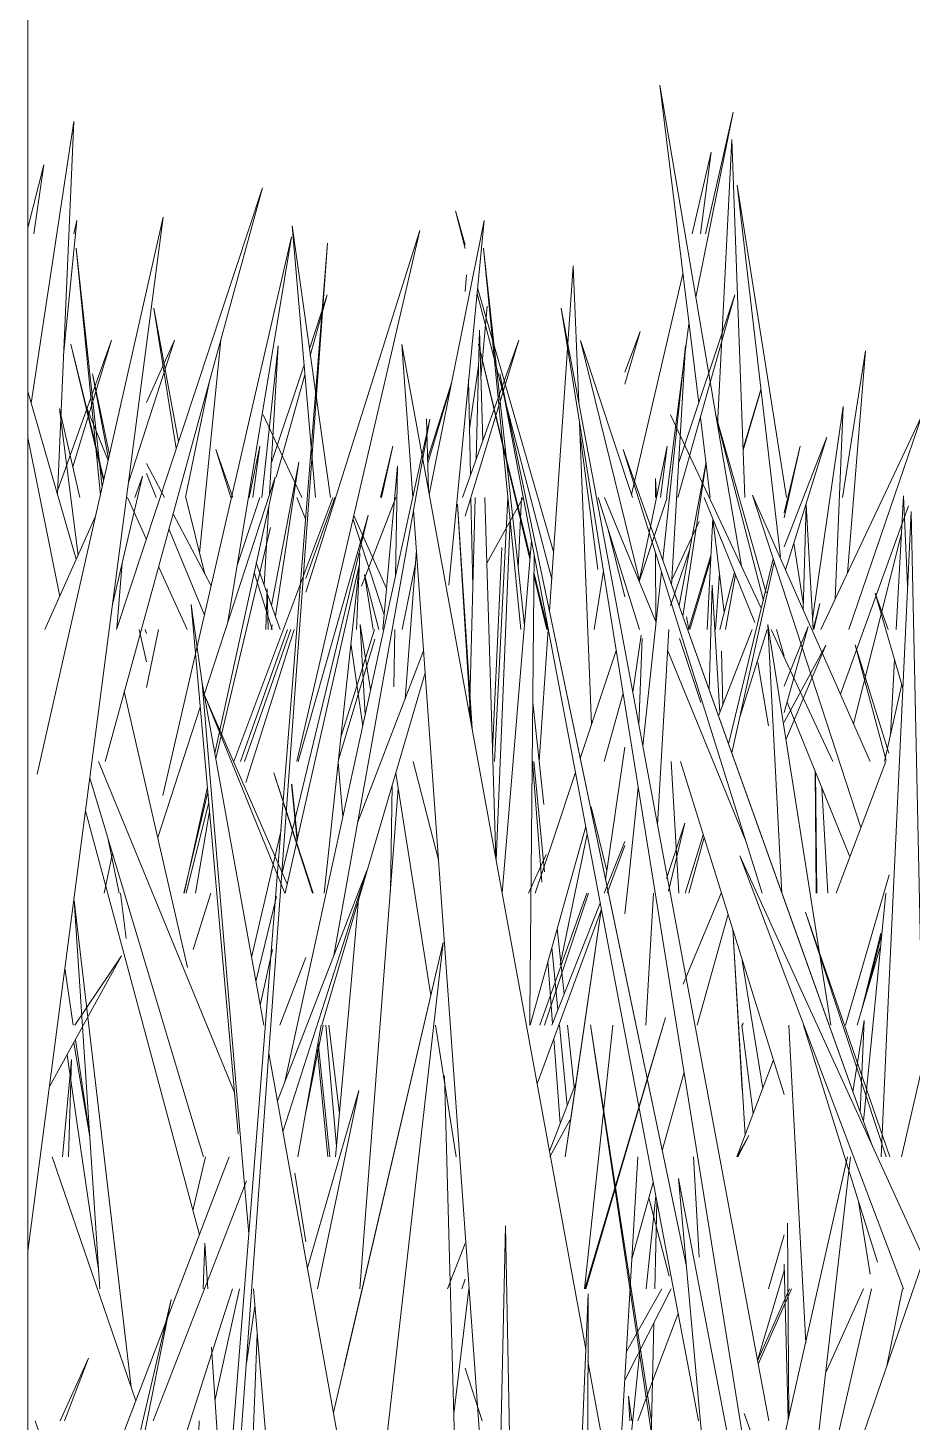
# Model space of a CAD drawing. Header units: millimetres. Extents: x -9575 to 27274, y -4387 to 11354.
# Drawn here: x -6653.47 to -6634.95, y 3088.59 to 3117.76 of the extents above; entities that cross this region are included whole.
import ezdxf

# ---------------------------------------------------------------- set-up
doc = ezdxf.new("R2010")
doc.units = ezdxf.units.MM
doc.layers.add('A-FLOR-HRAL', color=11, linetype='Continuous', lineweight=9)
doc.layers.add('G-IMPT', color=8, linetype='Continuous', lineweight=9)

# ---------------------------------------------------------------- blocks, each defined once
blk = doc.blocks.new('Railing - 2_ x 1_2_-V4-North')
at = {"layer": 'A-FLOR-HRAL'}
blk.add_line((-7466.268, 3048), (-7466.268, 3933.825), dxfattribs=at)
blk = doc.blocks.new('Railing - Railing-380087-North')
blk.add_blockref('Railing - 2_ x 1_2_-V4-North', (812.8, 0))
blk = doc.blocks.new('Grass Array - 25_dwg-V14-North')
at = {"layer": 'G-IMPT'}
for p, q in [((-6639.423, 3109.909), (-6640.236, 3116.557)), ((-6638.529, 3106.499), (-6640.236, 3116.557)), ((-6653.397, 3109.907), (-6652.507, 3115.803)), ((-6652.846, 3107.999), (-6652.507, 3115.803)), ((-6638.729, 3115.423), (-6639.03, 3109.453)), ((-6639.03, 3109.453), (-6638.729, 3115.423)), ((-6638.729, 3115.423), (-6638.456, 3107.931)), ((-6639.163, 3115.158), (-6639.56, 3113.449)), ((-6639.163, 3115.158), (-6639.384, 3113.449)), ((-6638.62, 3114.471), (-6637.713, 3106.692)), ((-6638.62, 3114.471), (-6637.581, 3107.931)), ((-6644.516, 3113.932), (-6644.31, 3113.143)), ((-6644.516, 3113.932), (-6644.31, 3113.216)), ((-6647.134, 3107.931), (-6647.936, 3113.614)), ((-6647.446, 3107.931), (-6647.936, 3113.614)), ((-6642.049, 3112.779), (-6642.546, 3105.552)), ((-6642.049, 3112.779), (-6641.934, 3109.918)), ((-6644.281, 3112.592), (-6644.31, 3112.241)), ((-6639.754, 3112.614), (-6640.827, 3107.997)), ((-6644.064, 3112.204), (-6642.5, 3106.223)), ((-6644.053, 3112.323), (-6642.461, 3106.797)), ((-6643.982, 3110.445), (-6643.854, 3111.934)), ((-6639.626, 3111.57), (-6640.096, 3107.931)), ((-6644.084, 3108.726), (-6644.013, 3111.437)), ((-6643.941, 3109.124), (-6644.013, 3111.437)), ((-6649.874, 3106.77), (-6649.43, 3111.223)), ((-6640.664, 3106.195), (-6641.898, 3111.221)), ((-6640.805, 3107.931), (-6641.898, 3111.221)), ((-6644.219, 3109.38), (-6644.032, 3110.685)), ((-6644.239, 3110.402), (-6644.2, 3108.404)), ((-6650.165, 3107.942), (-6649.666, 3110.365)), ((-6645.098, 3108.733), (-6644.591, 3110.356)), ((-6645.095, 3108.651), (-6644.609, 3110.265)), ((-6651.787, 3108.707), (-6652.253, 3109.856)), ((-6637.04, 3105.39), (-6636.4, 3109.839)), ((-6636.563, 3105.807), (-6636.4, 3109.839)), ((-6639.182, 3107.931), (-6639.387, 3109.61)), ((-6639.068, 3109.678), (-6638.007, 3105.936)), ((-6639.053, 3109.588), (-6638.069, 3105.776)), ((-6636.863, 3105.172), (-6634.742, 3109.662)), ((-6636.282, 3105.172), (-6634.742, 3109.662)), ((-6641.917, 3109.497), (-6641.665, 3103.192)), ((-6641.909, 3109.285), (-6641.534, 3106.428)), ((-6650.986, 3107.052), (-6651.383, 3107.931)), ((-6649.765, 3106.332), (-6650.162, 3107.931)), ((-6644.224, 3103.415), (-6644.105, 3107.931)), ((-6644.19, 3107.931), (-6644.154, 3106.067)), ((-6643.669, 3100.385), (-6643.903, 3107.931)), ((-6643.861, 3106.56), (-6643.095, 3107.931)), ((-6643.7, 3102.413), (-6643.42, 3107.931)), ((-6637.174, 3107.781), (-6637.236, 3105.588)), ((-6637.174, 3107.781), (-6637.028, 3105.172)), ((-6639.129, 3107.492), (-6639.245, 3105.172)), ((-6639.245, 3105.172), (-6639.129, 3107.492)), ((-6638.889, 3105.536), (-6639.128, 3107.49)), ((-6641.334, 3107.319), (-6640.969, 3105.855)), ((-6640.969, 3105.855), (-6641.334, 3107.319)), ((-6639.984, 3106.209), (-6639.413, 3107.434)), ((-6637.43, 3106.976), (-6637.232, 3105.73)), ((-6646.587, 3105.172), (-6646.515, 3106.767)), ((-6640.015, 3105.67), (-6639.611, 3106.854)), ((-6650.136, 3105.172), (-6650.731, 3106.488)), ((-6641.418, 3106.398), (-6641.612, 3105.172)), ((-6638.988, 3106.344), (-6639.069, 3105.172)), ((-6648.486, 3105.172), (-6648.456, 3106.022)), ((-6648.439, 3105.172), (-6648.456, 3106.022)), ((-6639.628, 3105.172), (-6639.677, 3105.434)), ((-6639.626, 3105.172), (-6639.677, 3105.434)), ((-6637.023, 3105.172), (-6636.887, 3105.712)), ((-6637.009, 3105.172), (-6636.887, 3105.712)), ((-6651.14, 3105.172), (-6650.986, 3104.493)), ((-6651.01, 3105.172), (-6650.986, 3105.088)), ((-6650.986, 3105.088), (-6651.01, 3105.172)), ((-6650.986, 3103.958), (-6650.735, 3105.172)), ((-6646.913, 3102.917), (-6646.209, 3105.172)), ((-6642.572, 3105.172), (-6642.762, 3102.413)), ((-6637.79, 3105.172), (-6637.631, 3104.612)), ((-6637.014, 3105.172), (-6637.015, 3105.256)), ((-6637.014, 3105.172), (-6637.015, 3105.256)), ((-6646.963, 3102.448), (-6646.205, 3104.967)), ((-6646.458, 3103.147), (-6646.704, 3104.886)), ((-6639.379, 3103.642), (-6639.824, 3104.98)), ((-6638.945, 3104.715), (-6638.92, 3103.588)), ((-6638.92, 3103.588), (-6638.945, 3104.715)), ((-6638.185, 3104.478), (-6637.962, 3103.159)), ((-6646.871, 3101.262), (-6646.969, 3102.395)), ((-6636.963, 3099.654), (-6636.987, 3102.214)), ((-6636.949, 3099.654), (-6636.979, 3102.194)), ((-6636.844, 3101.862), (-6636.721, 3099.654)), ((-6651.699, 3100.495), (-6651.872, 3099.654)), ((-6636.014, 3097.199), (-6635.609, 3098.819)), ((-6635.886, 3097.63), (-6635.594, 3098.783)), ((-6638.083, 3095.566), (-6638.514, 3098.246)), ((-6638.283, 3095.035), (-6638.52, 3096.895)), ((-6638.494, 3096.94), (-6638.513, 3096.895)), ((-6638.513, 3096.895), (-6638.494, 3096.94)), ((-6638.494, 3096.94), (-6638.508, 3096.895))]:
    blk.add_line(p, q, dxfattribs=at)
blk = doc.blocks.new('Grass Array - Grass Array-440235-North')
blk.add_blockref('Grass Array - 25_dwg-V14-North', (0, 0))
blk = doc.blocks.new('Grass Array - 25_dwg-V28-North')
at = {"layer": 'G-IMPT'}
for p in [(-6643.524, 3109.05), (-6643.519, 3108.992)]:
    blk.add_line(p, (-6644.034, 3111.141), dxfattribs=at)
blk = doc.blocks.new('Grass Array - 25_dwg-V32-North')
at = {"layer": 'G-IMPT'}
for p, q in [((-6643.524, 3109.05), (-6644.034, 3111.141)), ((-6643.519, 3108.992), (-6644.034, 3111.141)), ((-6642.956, 3106.648), (-6643.264, 3107.931)), ((-6642.952, 3106.702), (-6643.251, 3107.931)), ((-6642.578, 3105.172), (-6642.871, 3106.373)), ((-6642.602, 3105.172), (-6642.872, 3106.298))]:
    blk.add_line(p, q, dxfattribs=at)
blk = doc.blocks.new('Grass Array - 25_dwg-V36-North')
at = {"layer": 'G-IMPT'}
for p, q in [((-6643.524, 3109.05), (-6644.034, 3111.141)), ((-6643.519, 3108.992), (-6644.034, 3111.141)), ((-6642.956, 3106.648), (-6643.264, 3107.931)), ((-6642.952, 3106.702), (-6643.251, 3107.931)), ((-6644.193, 3103.249), (-6644.432, 3107.144)), ((-6644.166, 3103.097), (-6644.43, 3107.15)), ((-6642.578, 3105.172), (-6642.871, 3106.373)), ((-6642.602, 3105.172), (-6642.872, 3106.298))]:
    blk.add_line(p, q, dxfattribs=at)
blk = doc.blocks.new('Grass Array - Grass Array-440908-North')
for name in ['Grass Array - 25_dwg-V32-North', 'Grass Array - 25_dwg-V36-North', 'Grass Array - 25_dwg-V36-North', 'Grass Array - 25_dwg-V28-North']:
    blk.add_blockref(name, (0, 0))
blk = doc.blocks.new('Grass Array - 25_dwg-V38-North')
at = {"layer": 'G-IMPT'}
for p, q in [((-6652.054, 3109.05), (-6652.565, 3111.141)), ((-6652.049, 3108.992), (-6652.565, 3111.141)), ((-6638.493, 3108.958), (-6638.121, 3110.193)), ((-6638.492, 3108.922), (-6638.119, 3110.179)), ((-6639.634, 3105.172), (-6639.167, 3106.721)), ((-6639.605, 3105.172), (-6639.172, 3106.63))]:
    blk.add_line(p, q, dxfattribs=at)
blk = doc.blocks.new('Grass Array - 25_dwg-V42-North')
at = {"layer": 'G-IMPT'}
for p, q in [((-6639.483, 3112.124), (-6638.699, 3115.995)), ((-6639.282, 3113.449), (-6638.699, 3115.995)), ((-6652.72, 3110.909), (-6652.446, 3113.73)), ((-6652.503, 3113.449), (-6652.446, 3113.73)), ((-6651.95, 3107.984), (-6652.455, 3113.152)), ((-6651.914, 3108.147), (-6652.455, 3113.152)), ((-6647.574, 3111.047), (-6647.198, 3112.173)), ((-6647.554, 3110.905), (-6647.198, 3112.173)), ((-6650.361, 3108.956), (-6650.834, 3111.895)), ((-6650.312, 3109.103), (-6650.834, 3111.895)), ((-6640.969, 3110.304), (-6640.649, 3111.403)), ((-6640.969, 3110.552), (-6640.649, 3111.403)), ((-6652.842, 3108.091), (-6651.715, 3111.228)), ((-6651.875, 3108.316), (-6652.565, 3111.141)), ((-6651.881, 3108.292), (-6652.565, 3111.141)), ((-6652.526, 3108.572), (-6651.715, 3111.228)), ((-6648.566, 3107.931), (-6648.226, 3111.105)), ((-6648.408, 3108.006), (-6648.226, 3111.105)), ((-6635.929, 3111.005), (-6636.409, 3107.931)), ((-6635.929, 3111.005), (-6636.308, 3106.348)), ((-6648.369, 3108.663), (-6647.686, 3110.711)), ((-6652.115, 3110.519), (-6651.778, 3108.745)), ((-6652.115, 3110.519), (-6651.76, 3108.824)), ((-6651.76, 3108.824), (-6652.115, 3110.519)), ((-6648.267, 3108.361), (-6647.668, 3110.499)), ((-6638.493, 3108.958), (-6638.121, 3110.193)), ((-6638.492, 3108.922), (-6638.119, 3110.179)), ((-6647.729, 3107.931), (-6648.541, 3109.666)), ((-6649.534, 3108.94), (-6649.218, 3107.931)), ((-6649.534, 3108.94), (-6649.173, 3107.931)), ((-6649.173, 3107.931), (-6649.534, 3108.94)), ((-6648.836, 3107.931), (-6648.614, 3109.008)), ((-6648.755, 3107.931), (-6648.614, 3109.008)), ((-6646.085, 3107.931), (-6645.826, 3109.007)), ((-6646.067, 3107.931), (-6645.826, 3109.007)), ((-6648.364, 3105.672), (-6647.797, 3108.673)), ((-6648.284, 3105.447), (-6647.797, 3108.673)), ((-6649.081, 3106.531), (-6648.614, 3107.931)), ((-6648.52, 3106.106), (-6648.422, 3107.768)), ((-6647.648, 3107.464), (-6647.837, 3107.931)), ((-6646.48, 3106.081), (-6645.761, 3107.931)), ((-6643.136, 3107.931), (-6643.202, 3106.465)), ((-6643.202, 3106.465), (-6643.136, 3107.931)), ((-6635.288, 3105.172), (-6635.133, 3107.971)), ((-6635.049, 3106.093), (-6635.133, 3107.971)), ((-6646.01, 3105.479), (-6646.66, 3107.472)), ((-6645.961, 3106.028), (-6646.64, 3107.56)), ((-6636.45, 3103.816), (-6635.03, 3107.759)), ((-6636.178, 3103.201), (-6635.176, 3107.179)), ((-6643.739, 3102.648), (-6643.542, 3106.889)), ((-6639.634, 3105.172), (-6639.167, 3106.721)), ((-6639.605, 3105.172), (-6639.172, 3106.63)), ((-6651.606, 3105.194), (-6651.493, 3106.563)), ((-6648.728, 3106.367), (-6648.354, 3105.172)), ((-6648.685, 3106.567), (-6648.185, 3105.172)), ((-6648.185, 3105.172), (-6648.685, 3106.567)), ((-6646.407, 3103.379), (-6646.508, 3105.278)), ((-6646.292, 3103.906), (-6646.508, 3105.278)), ((-6635.41, 3102.963), (-6635.323, 3104.543)), ((-6635.533, 3102.413), (-6635.172, 3104.026))]:
    blk.add_line(p, q, dxfattribs=at)
blk = doc.blocks.new('Grass Array - Grass Array-V47-North')
for name in ['Grass Array - 25_dwg-V42-North', 'Grass Array - 25_dwg-V38-North', 'Grass Array - 25_dwg-V38-North', 'Grass Array - 25_dwg-V38-North']:
    blk.add_blockref(name, (0, 0))
blk = doc.blocks.new('Grass Array - 25_dwg-V49-North')
at = {"layer": 'G-IMPT'}
for p, q in [((-6635.175, 3094.136), (-6630.169, 3115.995)), ((-6653.468, 3113.572), (-6653.134, 3114.893)), ((-6653.343, 3113.449), (-6653.134, 3114.893)), ((-6651.811, 3102.558), (-6648.555, 3114.409)), ((-6651.614, 3105.172), (-6648.555, 3114.409)), ((-6653.468, 3092.165), (-6650.636, 3113.795)), ((-6653.271, 3102.145), (-6650.636, 3113.795)), ((-6645.063, 3107.995), (-6643.916, 3113.73)), ((-6644.656, 3106.096), (-6643.916, 3113.73)), ((-6650.643, 3101.7), (-6647.947, 3113.389)), ((-6649.279, 3105.332), (-6647.947, 3113.389)), ((-6645.259, 3113.519), (-6647.833, 3102.413)), ((-6645.259, 3113.519), (-6647.648, 3105.955)), ((-6651.919, 3048), (-6647.197, 3113.255)), ((-6648.111, 3101.758), (-6647.197, 3113.255)), ((-6643.146, 3105.172), (-6643.925, 3113.152)), ((-6643.071, 3105.257), (-6643.925, 3113.152)), ((-6639.858, 3107.931), (-6638.668, 3112.173)), ((-6639.839, 3108.663), (-6638.668, 3112.173)), ((-6638.204, 3086.445), (-6642.304, 3111.895)), ((-6640.194, 3100.606), (-6642.304, 3111.895)), ((-6651.362, 3108.248), (-6650.4, 3111.226)), ((-6650.986, 3109.919), (-6650.4, 3111.226)), ((-6645.41, 3107.931), (-6645.639, 3111.137)), ((-6643.598, 3099.996), (-6645.639, 3111.137)), ((-6644.37, 3107.931), (-6643.185, 3111.228)), ((-6644.31, 3107.545), (-6643.185, 3111.228)), ((-6642.952, 3106.702), (-6644.034, 3111.141)), ((-6642.956, 3106.648), (-6644.034, 3111.141)), ((-6640.176, 3106.626), (-6639.696, 3111.105)), ((-6639.99, 3106.106), (-6639.696, 3111.105)), ((-6643.585, 3110.519), (-6639.43, 3088.618)), ((-6643.585, 3110.519), (-6641.271, 3099.45)), ((-6639.681, 3091.842), (-6643.585, 3110.519)), ((-6652.454, 3106.64), (-6653.468, 3110.152)), ((-6652.418, 3106.72), (-6652.805, 3109.789)), ((-6652.379, 3107.931), (-6652.805, 3109.789)), ((-6647.447, 3098.636), (-6645.049, 3109.575)), ((-6647.063, 3098.352), (-6645.049, 3109.575)), ((-6645.08, 3108.087), (-6645.121, 3109.577)), ((-6638.124, 3105.635), (-6640.011, 3109.666)), ((-6652.802, 3105.862), (-6653.468, 3109.188)), ((-6641.004, 3108.94), (-6638.095, 3099.654)), ((-6641.004, 3108.94), (-6637.154, 3098.184)), ((-6635.791, 3094.376), (-6641.004, 3108.94)), ((-6640.666, 3106.186), (-6640.083, 3109.008)), ((-6640.225, 3107.931), (-6640.083, 3109.008)), ((-6637.631, 3106.902), (-6636.739, 3109.198)), ((-6637.631, 3107.508), (-6637.296, 3109.007)), ((-6637.631, 3107.614), (-6637.296, 3109.007)), ((-6637.604, 3106.418), (-6636.739, 3109.198)), ((-6650.608, 3107.931), (-6650.986, 3108.646)), ((-6639.834, 3105.672), (-6639.267, 3108.673)), ((-6639.754, 3105.447), (-6639.267, 3108.673)), ((-6651.696, 3105.698), (-6651.067, 3108.378)), ((-6651.225, 3107.931), (-6651.067, 3108.378)), ((-6650.78, 3107.931), (-6650.986, 3108.432)), ((-6649.782, 3103.787), (-6648.292, 3108.361)), ((-6649.555, 3102.587), (-6648.292, 3108.361)), ((-6646.037, 3105.172), (-6645.732, 3108.588)), ((-6645.769, 3106.288), (-6645.732, 3108.588)), ((-6640.329, 3108.33), (-6640.328, 3107.931)), ((-6640.329, 3108.33), (-6640.307, 3107.931)), ((-6649.153, 3102.413), (-6647.081, 3107.931)), ((-6647.648, 3106.237), (-6647.041, 3107.931)), ((-6644.193, 3103.249), (-6644.472, 3107.791)), ((-6644.166, 3103.097), (-6644.472, 3107.791)), ((-6640.665, 3105.172), (-6641.525, 3107.931)), ((-6640.316, 3105.317), (-6641.392, 3107.931)), ((-6640.669, 3106.176), (-6640.084, 3107.931)), ((-6638.247, 3105.319), (-6639.307, 3107.931)), ((-6636.027, 3101.026), (-6638.297, 3107.982)), ((-6635.829, 3102.413), (-6638.297, 3107.982)), ((-6653.111, 3105.172), (-6652.051, 3107.54)), ((-6649.633, 3106.082), (-6650.428, 3107.59)), ((-6648.153, 3100.05), (-6646.34, 3107.563)), ((-6647.811, 3102.413), (-6646.34, 3107.563)), ((-6643.669, 3083.534), (-6645.391, 3107.667)), ((-6643.66, 3100.336), (-6643.371, 3107.475)), ((-6635.468, 3097.083), (-6634.977, 3107.638)), ((-6634.746, 3096.895), (-6634.977, 3107.638)), ((-6649.773, 3105.473), (-6650.514, 3107.28)), ((-6649.534, 3102.471), (-6648.386, 3107.305)), ((-6643.534, 3099.654), (-6642.924, 3107.037)), ((-6645.569, 3103.717), (-6645.331, 3106.828)), ((-6642.956, 3097.151), (-6642.868, 3106.742)), ((-6640.326, 3106.774), (-6640.322, 3105.332)), ((-6638.796, 3102.772), (-6637.863, 3106.652)), ((-6648.078, 3099.654), (-6646.527, 3106.548)), ((-6647.261, 3099.654), (-6646.527, 3106.548)), ((-6646.237, 3105.172), (-6646.418, 3106.321)), ((-6646.12, 3105.172), (-6646.418, 3106.321)), ((-6645.628, 3105.172), (-6645.353, 3106.546)), ((-6642.578, 3105.172), (-6642.871, 3106.373)), ((-6640.593, 3102.737), (-6640.202, 3106.38)), ((-6638.983, 3105.172), (-6638.673, 3106.37)), ((-6638.862, 3105.172), (-6638.653, 3106.319)), ((-6638.731, 3102.589), (-6637.839, 3106.579)), ((-6642.602, 3105.172), (-6642.872, 3106.298)), ((-6639.139, 3106.098), (-6639.201, 3103.903)), ((-6639.139, 3106.098), (-6638.98, 3103.433)), ((-6638.98, 3103.433), (-6639.139, 3106.098)), ((-6635.452, 3105.172), (-6635.729, 3105.934)), ((-6635.149, 3103.947), (-6635.729, 3105.934)), ((-6649.82, 3104.051), (-6650.05, 3105.693)), ((-6649.064, 3094.62), (-6650.05, 3105.693)), ((-6649.017, 3102.413), (-6648.029, 3105.172)), ((-6648.935, 3102.413), (-6647.959, 3105.172)), ((-6647.895, 3105.172), (-6648.906, 3101.97)), ((-6648.355, 3105.266), (-6648.377, 3105.172)), ((-6648.355, 3105.266), (-6648.367, 3105.172)), ((-6645.808, 3103.969), (-6645.788, 3105.172)), ((-6640.285, 3101.089), (-6640.045, 3105.172)), ((-6639.007, 3103.362), (-6638.304, 3105.172)), ((-6638.568, 3103.318), (-6637.991, 3105.172)), ((-6637.68, 3099.654), (-6637.978, 3105.278)), ((-6636.657, 3096.895), (-6637.978, 3105.278)), ((-6636.615, 3102.413), (-6637.907, 3105.172)), ((-6637.631, 3103.437), (-6637.131, 3105.233)), ((-6637.631, 3103.983), (-6637.131, 3105.233)), ((-6640.628, 3105.054), (-6640.802, 3103.859)), ((-6640.802, 3103.859), (-6640.628, 3105.054)), ((-6640.607, 3104.986), (-6640.675, 3103.18)), ((-6637.631, 3103.234), (-6636.762, 3104.845)), ((-6637.597, 3102.863), (-6636.762, 3104.845)), ((-6635.44, 3102.584), (-6636.143, 3104.853)), ((-6635.498, 3102.431), (-6636.143, 3104.853)), ((-6646.565, 3101.126), (-6645.181, 3104.727)), ((-6641.904, 3102.476), (-6641.15, 3104.734)), ((-6638.449, 3100.781), (-6640.071, 3104.722)), ((-6647.315, 3096.895), (-6645.148, 3104.263)), ((-6648.971, 3094.036), (-6649.819, 3104.051)), ((-6648.53, 3096.895), (-6649.819, 3104.051)), ((-6650.127, 3098.102), (-6651.449, 3103.873)), ((-6649.773, 3103.795), (-6648.086, 3099.654)), ((-6649.773, 3103.795), (-6648.036, 3099.842)), ((-6641.405, 3102.413), (-6641.006, 3103.837)), ((-6650.75, 3100.818), (-6649.86, 3103.55)), ((-6642.666, 3101.512), (-6642.896, 3103.642)), ((-6636.257, 3100.415), (-6637.571, 3103.653)), ((-6651.811, 3102.558), (-6651.85, 3102.413)), ((-6640.969, 3102.709), (-6641.373, 3099.936)), ((-6641.373, 3099.936), (-6640.969, 3102.709)), ((-6649.141, 3095.484), (-6651.989, 3102.413)), ((-6644.869, 3100.353), (-6645.404, 3102.413)), ((-6642.709, 3099.884), (-6642.903, 3102.413)), ((-6642.651, 3100.098), (-6642.877, 3102.413)), ((-6639.996, 3102.413), (-6639.841, 3099.654)), ((-6638.506, 3098.246), (-6639.805, 3102.413)), ((-6636.544, 3099.654), (-6635.504, 3102.413)), ((-6649.93, 3094.595), (-6652.171, 3102.069)), ((-6647.506, 3099.654), (-6648.317, 3102.174)), ((-6647.497, 3099.654), (-6648.317, 3102.174)), ((-6647.831, 3100.753), (-6647.945, 3101.928)), ((-6647.825, 3100.777), (-6647.944, 3101.933)), ((-6645.032, 3097.517), (-6645.764, 3102.168)), ((-6642.458, 3100.815), (-6642.003, 3102.18)), ((-6648.111, 3101.758), (-6652.37, 3048.148)), ((-6650.203, 3099.654), (-6649.701, 3101.768)), ((-6650.196, 3099.654), (-6649.71, 3101.875)), ((-6646.514, 3091.377), (-6645.713, 3101.842)), ((-6645.878, 3099.688), (-6645.841, 3101.906)), ((-6640.888, 3099.977), (-6640.687, 3101.857)), ((-6651.433, 3098.294), (-6652.262, 3101.375)), ((-6650.153, 3099.654), (-6649.682, 3101.56)), ((-6649.96, 3099.654), (-6649.665, 3101.363)), ((-6641.346, 3100.119), (-6641.673, 3101.459)), ((-6640.094, 3099.962), (-6639.714, 3101.119)), ((-6640.053, 3099.699), (-6639.714, 3101.119)), ((-6651.785, 3100.78), (-6651.559, 3099.654)), ((-6648.166, 3100.975), (-6648.784, 3098.307)), ((-6642.953, 3096.895), (-6641.788, 3101.049)), ((-6642.458, 3100.815), (-6642.845, 3099.654)), ((-6642.322, 3098.158), (-6641.758, 3100.892)), ((-6639.708, 3099.654), (-6639.327, 3100.879)), ((-6639.63, 3099.654), (-6639.309, 3100.821)), ((-6641.4, 3099.654), (-6640.969, 3100.738)), ((-6641.336, 3099.654), (-6640.969, 3100.649)), ((-6640.194, 3100.606), (-6637.955, 3088.618)), ((-6642.983, 3099.654), (-6642.618, 3100.461)), ((-6638.562, 3100.435), (-6635.131, 3091.377)), ((-6638.562, 3100.435), (-6634.71, 3092.011)), ((-6648.244, 3095.308), (-6646.372, 3100.132)), ((-6648.129, 3094.665), (-6646.372, 3100.132)), ((-6643.598, 3099.996), (-6641.787, 3090.113)), ((-6640.888, 3099.977), (-6640.969, 3099.221)), ((-6635.435, 3100.038), (-6636.352, 3096.895)), ((-6651.409, 3098.707), (-6651.528, 3099.654)), ((-6650.009, 3098.477), (-6649.637, 3099.654)), ((-6642.749, 3096.895), (-6641.766, 3099.654)), ((-6642.651, 3096.895), (-6641.727, 3099.654)), ((-6640.531, 3096.895), (-6640.369, 3099.654)), ((-6639.75, 3097.751), (-6638.949, 3099.654)), ((-6635.505, 3099.654), (-6635.973, 3094.885)), ((-6652.496, 3099.501), (-6651.964, 3091.377)), ((-6652.496, 3099.501), (-6651.419, 3090.268)), ((-6651.308, 3089.319), (-6652.496, 3099.501)), ((-6648.694, 3097.806), (-6648.265, 3099.586)), ((-6646.7, 3097.771), (-6646.543, 3099.521)), ((-6642.804, 3095.665), (-6641.46, 3099.317)), ((-6642.495, 3096.895), (-6641.483, 3099.443)), ((-6642.216, 3094.136), (-6641.465, 3099.304)), ((-6641.465, 3099.304), (-6642.065, 3095.173)), ((-6639.681, 3091.841), (-6641.271, 3099.45)), ((-6639.456, 3096.895), (-6638.808, 3099.216)), ((-6635.42, 3094.136), (-6637.188, 3099.257)), ((-6635.495, 3094.136), (-6637.188, 3099.257)), ((-6642.386, 3098.917), (-6642.237, 3097.544)), ((-6638.71, 3098.899), (-6638.509, 3095.532)), ((-6638.452, 3094.585), (-6638.71, 3098.899)), ((-6648.605, 3097.312), (-6648.343, 3098.477)), ((-6647.447, 3098.636), (-6648.089, 3095.709)), ((-6647.071, 3088.791), (-6644.774, 3098.622)), ((-6644.774, 3098.622), (-6646.844, 3089.763)), ((-6644.774, 3098.622), (-6646.224, 3085.859)), ((-6642.369, 3097.211), (-6642.497, 3098.52)), ((-6636.105, 3096.895), (-6635.614, 3098.549)), ((-6653.019, 3095.595), (-6651.509, 3098.343)), ((-6652.486, 3096.895), (-6651.509, 3098.343)), ((-6649.875, 3092.51), (-6651.433, 3098.294)), ((-6648.19, 3096.895), (-6647.648, 3098.308)), ((-6642.481, 3096.929), (-6642.581, 3098.222)), ((-6638.506, 3098.246), (-6637.631, 3095.44)), ((-6635.791, 3094.376), (-6637.154, 3098.184)), ((-6652.517, 3096.895), (-6652.693, 3098.085)), ((-6646.7, 3097.771), (-6647.025, 3094.136)), ((-6642.956, 3097.151), (-6642.958, 3096.895)), ((-6641.805, 3091.377), (-6640.115, 3097.053)), ((-6641.789, 3091.377), (-6640.115, 3097.053)), ((-6636.193, 3095.498), (-6635.961, 3096.994)), ((-6636.041, 3095.074), (-6635.961, 3096.994)), ((-6635.468, 3097.083), (-6635.605, 3094.136)), ((-6647.819, 3094.136), (-6647.324, 3096.895)), ((-6647.283, 3096.895), (-6647.648, 3095.07)), ((-6647.228, 3096.895), (-6647.005, 3094.363)), ((-6647.167, 3096.895), (-6646.944, 3095.044)), ((-6646.944, 3095.044), (-6647.167, 3096.895)), ((-6644.768, 3095.834), (-6644.935, 3096.895)), ((-6642.175, 3095.216), (-6642.339, 3096.895)), ((-6642.167, 3096.895), (-6642.027, 3095.596)), ((-6641.219, 3096.895), (-6641.81, 3091.377)), ((-6640.413, 3088.618), (-6641.689, 3096.903)), ((-6640.41, 3088.348), (-6641.689, 3096.903)), ((-6637.436, 3095.052), (-6637.534, 3096.895)), ((-6637.231, 3096.895), (-6635.679, 3091.938)), ((-6652.507, 3096.527), (-6652.172, 3094.556)), ((-6652.174, 3094.575), (-6652.472, 3096.59)), ((-6647.188, 3094.136), (-6647.41, 3096.418)), ((-6647.143, 3094.136), (-6647.389, 3096.532)), ((-6642.321, 3094.84), (-6642.457, 3096.608)), ((-6652.742, 3094.136), (-6652.557, 3096.174)), ((-6652.647, 3096.272), (-6652.364, 3094.341)), ((-6652.614, 3094.136), (-6652.557, 3096.174)), ((-6644.556, 3074.823), (-6648.424, 3096.305)), ((-6638.622, 3094.136), (-6637.857, 3096.165)), ((-6644.768, 3095.834), (-6644.5, 3094.136)), ((-6644.743, 3095.834), (-6644.394, 3083.1)), ((-6640.188, 3094.268), (-6639.729, 3095.913)), ((-6647.616, 3091.818), (-6646.537, 3095.525)), ((-6647.401, 3091.377), (-6646.537, 3095.525)), ((-6642.546, 3094.26), (-6641.99, 3095.692)), ((-6642.216, 3094.136), (-6642.065, 3095.173)), ((-6637.436, 3095.052), (-6637.182, 3090.25)), ((-6633.79, 3094.682), (-6649.775, 3048.254)), ((-6642.121, 3094.909), (-6642.538, 3094.136)), ((-6649.93, 3094.595), (-6649.792, 3094.136)), ((-6638.627, 3094.136), (-6638.372, 3094.586)), ((-6638.6, 3094.136), (-6638.372, 3094.586)), ((-6651.21, 3089.034), (-6652.957, 3094.136)), ((-6652.396, 3085.946), (-6649.25, 3094.136)), ((-6652.364, 3094.341), (-6651.994, 3091.826)), ((-6649.751, 3094.136), (-6650.011, 3093.014)), ((-6641.138, 3086.574), (-6640.694, 3094.136)), ((-6639.412, 3092.037), (-6639.53, 3094.136)), ((-6638.053, 3086.4), (-6636.304, 3094.136)), ((-6637.381, 3084.253), (-6636.246, 3094.136)), ((-6648.971, 3094.036), (-6648.844, 3092.53)), ((-6647.648, 3092.358), (-6647.88, 3093.795)), ((-6650.842, 3088.618), (-6648.892, 3093.64)), ((-6640.819, 3092.007), (-6640.375, 3093.599)), ((-6638.894, 3083.1), (-6639.847, 3093.685)), ((-6638.303, 3085.639), (-6639.847, 3093.685)), ((-6640.522, 3091.377), (-6640.322, 3093.32)), ((-6640.042, 3091.64), (-6640.464, 3093.28)), ((-6640.341, 3091.377), (-6640.297, 3093.187)), ((-6635.835, 3091.681), (-6636.075, 3093.203)), ((-6643.469, 3092.695), (-6643.799, 3077.582)), ((-6643.469, 3092.695), (-6643.312, 3084.542)), ((-6643.231, 3080.341), (-6643.469, 3092.695)), ((-6637.561, 3092.752), (-6637.537, 3088.68)), ((-6649.796, 3091.377), (-6649.765, 3092.334)), ((-6649.701, 3091.377), (-6649.765, 3092.334)), ((-6644.685, 3091.377), (-6644.31, 3092.324)), ((-6637.631, 3092.51), (-6637.962, 3091.377)), ((-6638.189, 3089.875), (-6637.631, 3091.754)), ((-6637.631, 3091.896), (-6637.546, 3088.64)), ((-6644.31, 3091.576), (-6644.383, 3091.377)), ((-6653.468, 3078.296), (-6650.466, 3091.154)), ((-6651.985, 3083.551), (-6650.466, 3091.154)), ((-6649.038, 3091.377), (-6649.546, 3089.06)), ((-6649.408, 3090.684), (-6649.185, 3091.377)), ((-6648.746, 3091.377), (-6646.646, 3066.547)), ((-6644.236, 3091.377), (-6644.549, 3088.762)), ((-6644.549, 3088.762), (-6644.236, 3091.377)), ((-6642.059, 3083.722), (-6641.737, 3091.274)), ((-6641.783, 3072.882), (-6641.737, 3091.274)), ((-6640.968, 3089.465), (-6639.999, 3091.377)), ((-6640.933, 3090.068), (-6640.191, 3091.377)), ((-6637.52, 3091.377), (-6638.188, 3089.869)), ((-6638.176, 3089.802), (-6637.482, 3091.377)), ((-6637.071, 3085.859), (-6635.807, 3091.377)), ((-6636.763, 3089.629), (-6635.972, 3091.377)), ((-6635.156, 3091.377), (-6635.482, 3089.767)), ((-6648.716, 3091.012), (-6648.893, 3089.819)), ((-6640.389, 3089.444), (-6639.855, 3090.86)), ((-6649.408, 3090.684), (-6652.452, 3081.212)), ((-6640.389, 3089.444), (-6640.359, 3090.667)), ((-6648.667, 3090.433), (-6650.192, 3050.571)), ((-6649.379, 3086.553), (-6649.62, 3090.158)), ((-6640.969, 3087.036), (-6640.656, 3090.082)), ((-6652.795, 3088.618), (-6652.201, 3089.929)), ((-6652.702, 3088.618), (-6652.201, 3089.929)), ((-6643.955, 3088.618), (-6644.31, 3089.72)), ((-6641.741, 3089.863), (-6640.276, 3081.868)), ((-6640.7, 3088.618), (-6640.389, 3089.444)), ((-6640.389, 3089.444), (-6640.487, 3085.63)), ((-6640.862, 3088.618), (-6640.891, 3089.128)), ((-6640.824, 3088.618), (-6640.891, 3089.128)), ((-6653.316, 3088.618), (-6652.366, 3085.859)), ((-6650.019, 3084.394), (-6649.884, 3088.618)), ((-6638.471, 3088.771), (-6637.88, 3087.164)), ((-6638.471, 3088.771), (-6637.88, 3087.163)), ((-6623.493, 3048), (-6638.471, 3088.771))]:
    blk.add_line(p, q, dxfattribs=at)
blk = doc.blocks.new('Grass Array - Grass Array-V52-North')
for name in ['Grass Array - 25_dwg-V49-North', 'Grass Array - 25_dwg-V36-North', 'Grass Array - 25_dwg-V36-North', 'Grass Array - 25_dwg-V36-North']:
    blk.add_blockref(name, (0, 0))
blk = doc.blocks.new('Grass Array - Grass Array-V53-North')
blk.add_blockref('Grass Array - 25_dwg-V36-North', (0, 0))
blk.add_blockref('Grass Array - 25_dwg-V36-North', (0, 0))
blk.add_blockref('Grass Array - 25_dwg-V36-North', (0, 0))
blk.add_blockref('Grass Array - 25_dwg-V36-North', (0, 0))

msp = doc.modelspace()

# ---------------------------------------------------------------- block references
for name in ['Railing - Railing-380087-North', 'Grass Array - Grass Array-V47-North', 'Grass Array - Grass Array-V52-North', 'Grass Array - Grass Array-440235-North', 'Grass Array - Grass Array-440908-North', 'Grass Array - Grass Array-V53-North', 'Grass Array - Grass Array-V53-North']:
    msp.add_blockref(name, (0, 0))

doc.saveas('drawing.dxf')
